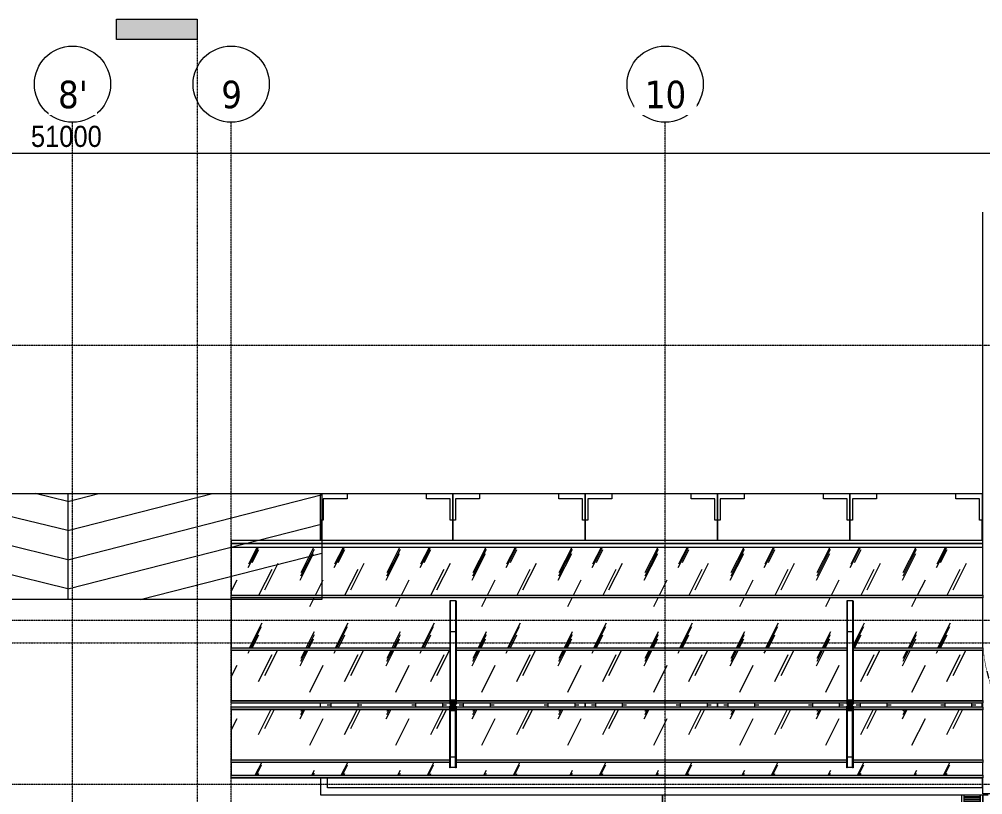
# Model space of a CAD drawing. Header units: millimetres. Extents: x 962 to 241049, y -15958 to 84407.
# Drawn here: x 142727 to 160932, y 69742 to 84407 of the extents above; entities that cross this region are included whole.
import ezdxf

# ---------------------------------------------------------------- set-up
doc = ezdxf.new("R2010")
doc.units = ezdxf.units.MM
for name, pattern in [('Dash 1_8_', [6.35, 3.175, -3.175]), ('Dash Dot 3_16_', [7.9375, 4.7625, -1.5875, 0, -1.5875]), ('Grid Line', [22.225, 12.7, -3.175, 3.175, -3.175])]:
    doc.linetypes.add(name, pattern=pattern)
for name, color, linetype, lineweight in [('A-ANNO-DIMS', 211, 'Continuous', 9), ('A-ANNO-DIMS-160', 211, 'Continuous', 9), ('A-AREA', 32, 'Dash 1_8_', 9), ('A-DETL-THIN-1', 151, 'Continuous', 9), ('A-FLOR', 192, 'Continuous', 9), ('A-GLAZ-CURT', 52, 'Continuous', 9), ('A-GLAZ-CWMG', 51, 'Continuous', 9), ('A-WALL', 113, 'Continuous', 9), ('C-PRKG', 70, 'Continuous', 9), ('G-ANNO-SYMB', 111, 'Continuous', 9), ('G-ANNO-SYMB-1', 111, 'Dash Dot 3_16_', 18), ('M-EQPM', 50, 'Continuous', 9), ('S-COLS', 52, 'Continuous', 9), ('S-COLS-6', 52, 'Continuous', 18), ('S-GRID-1', 1, 'Grid Line', 9), ('S-GRID-IDEN', 1, 'Continuous', 9)]:
    doc.layers.add(name, color=color, linetype=linetype, lineweight=lineweight)
doc.styles.add('Tahoma_B', font='tahomabd_0.ttf', dxfattribs={"height": 520})
doc.styles.add('UTM Avo', font='UTM Avo.ttf', dxfattribs={"width": 0.9, "height": 400})
doc.dimstyles.new('1_Dim_chi_tiet_2_5', dxfattribs={"dimscale": 304.8, "dimtxt": 399.720379, "dimasz": 0.629921, "dimexe": 0.524934, "dimexo": 0.0625, "dimgap": 0.052493, "dimtad": 1, "dimdec": 0, "dimrnd": 5, "dimzin": 0, "dimdsep": 46, "dimtxsty": 'UTM Avo', "dimblk1": 'OBLIQUE', "dimblk2": 'OBLIQUE', "dimsah": 1, "dimcen": 0.09, "dimdle": 0.524934, "dimazin": 0, "dimtfac": 1, "dimtdec": 4, "dimtix": 1, "dimtmove": 0, "dimatfit": 3, "dimfxl": 1.049869, "dimfxlon": 1, "dimtvp": 1, "dimtolj": 1, "dimtzin": 0, "dimarcsym": 2})
pattern_1 = [(63.321, (1909.6, 1124.9), (-0.006, 1617.535), [565.707, -3054.823]), (63.321, (284, 1124.9), (-0.006, 1617.535), [565.707, -3054.823]), (63.321, (2687.8, 1437.4), (-0.006, 1617.535), [565.707, -3054.823]), (63.321, (1062.2, 1437.4), (-0.006, 1617.535), [565.707, -3054.823]), (63.321, (2570, 1327.1), (-0.006, 1617.535), [565.707, -3054.823]), (63.321, (944.4, 1327.1), (-0.006, 1617.535), [565.707, -3054.823]), (63.321, (2449.95, 1958.84), (-0.006, 1617.535), [274.96, -3345.57]), (63.321, (824.35, 1958.84), (-0.006, 1617.535), [274.96, -3345.57]), (63.321, (2371.4, 1861.1), (-0.006, 1617.535), [565.707, -3054.823]), (63.321, (745.8, 1861.1), (-0.006, 1617.535), [565.707, -3054.823]), (63.321, (2385.3, 1931.3), (-0.006, 1617.535), [565.707, -3054.823]), (63.321, (759.7, 1931.3), (-0.006, 1617.535), [565.707, -3054.823]), (63.321, (1729.44, 1623.3), (-0.006, 1617.535), [565.707, -3054.823]), (63.321, (103.84, 1623.3), (-0.006, 1617.535), [565.707, -3054.823]), (63.321, (1743.3, 1706.04), (-0.006, 1617.535), [565.707, -3054.823]), (63.321, (117.7, 1706.04), (-0.006, 1617.535), [565.707, -3054.823]), (63.321, (1747, 1765.7), (-0.006, 1617.535), [565.707, -3054.823]), (63.321, (121.4, 1765.7), (-0.006, 1617.535), [565.707, -3054.823])]
pattern_2 = [(63.321, (1909.6, 510.9), (-0.006, 1617.535), [565.707, -3054.823]), (63.321, (284, 510.9), (-0.006, 1617.535), [565.707, -3054.823]), (63.321, (2687.8, 823.4), (-0.006, 1617.535), [565.707, -3054.823]), (63.321, (1062.2, 823.4), (-0.006, 1617.535), [565.707, -3054.823]), (63.321, (2570, 713.1), (-0.006, 1617.535), [565.707, -3054.823]), (63.321, (944.4, 713.1), (-0.006, 1617.535), [565.707, -3054.823]), (63.321, (2449.95, 1344.84), (-0.006, 1617.535), [274.96, -3345.57]), (63.321, (824.35, 1344.84), (-0.006, 1617.535), [274.96, -3345.57]), (63.321, (2371.4, 1247.1), (-0.006, 1617.535), [565.707, -3054.823]), (63.321, (745.8, 1247.1), (-0.006, 1617.535), [565.707, -3054.823]), (63.321, (2385.3, 1317.26), (-0.006, 1617.535), [565.707, -3054.823]), (63.321, (759.7, 1317.26), (-0.006, 1617.535), [565.707, -3054.823]), (63.321, (1729.44, 1009.3), (-0.006, 1617.535), [565.707, -3054.823]), (63.321, (103.84, 1009.3), (-0.006, 1617.535), [565.707, -3054.823]), (63.321, (1743.3, 1092.04), (-0.006, 1617.535), [565.707, -3054.823]), (63.321, (117.7, 1092.04), (-0.006, 1617.535), [565.707, -3054.823]), (63.321, (1747, 1151.7), (-0.006, 1617.535), [565.707, -3054.823]), (63.321, (121.4, 1151.7), (-0.006, 1617.535), [565.707, -3054.823])]

# ---------------------------------------------------------------- blocks, each defined once
blk = doc.blocks.new('xe oto1 - xe oto-V111-TKCS_MB TẦNG 1')
at = {"layer": 'C-PRKG'}
for p, q in [((-2500, 0), (0, 0)), ((-2500, -889), (-2500, 0)), ((-500, 0), (0, 0)), ((-500, -100), (-500, 0)), ((0, 0), (0, -500)), ((0, 0), (0, -889)), ((-2500, 0), (-2000, 0)), ((-2500, -500), (-2500, 0)), ((-2450, -100), (-2450, -500)), ((-2000, -100), (-2450, -100)), ((-2000, 0), (-2000, -100)), ((-50, -100), (-500, -100)), ((-50, -500), (-50, -100)), ((-2450, -500), (-2500, -500)), ((-2500, -500), (-2500, -889)), ((-2500, -889), (-2500, -500)), ((0, -500), (-50, -500)), ((0, -500), (0, -889)), ((0, -889), (0, -500)), ((-2300, -4000), (-2380, -4000)), ((-2300, -4000), (-2380, -4000)), ((-2300, -4041), (-2300, -3959)), ((-1800, -3959), (-1800, -4041)), ((-1720, -4000), (-1800, -4000)), ((-1720, -4000), (-1800, -4000)), ((-700, -4000), (-780, -4000)), ((-700, -4000), (-780, -4000)), ((-700, -4041), (-700, -3959)), ((-200, -3959), (-200, -4041)), ((-120, -4000), (-200, -4000)), ((-120, -4000), (-200, -4000))]:
    blk.add_line(p, q, dxfattribs=at)
blk = doc.blocks.new('xe oto1 - xe oto-V108-TKCS_MB TẦNG 1')
at = {"layer": 'C-PRKG'}
for p, q in [((-2500, 0), (0, 0)), ((-2500, -889), (-2500, 0)), ((-500, 0), (0, 0)), ((-500, -100), (-500, 0)), ((0, 0), (0, -500)), ((0, 0), (0, -889)), ((-2500, 0), (-2000, 0)), ((-2500, -500), (-2500, 0)), ((-2450, -100), (-2450, -500)), ((-2000, -100), (-2450, -100)), ((-2000, 0), (-2000, -100)), ((-50, -100), (-500, -100)), ((-50, -500), (-50, -100)), ((-2450, -500), (-2500, -500)), ((-2500, -500), (-2500, -889)), ((-2500, -889), (-2500, -500)), ((0, -500), (-50, -500)), ((0, -500), (0, -889)), ((0, -889), (0, -500)), ((-2500, -4041), (-2500, -3959)), ((-2500, -3959), (-2500, -4041)), ((-2500, -4041), (-2500, -3959)), ((-2300, -4000), (-2380, -4000)), ((-2300, -4000), (-2380, -4000)), ((-2300, -4041), (-2300, -3959)), ((-1800, -3959), (-1800, -4041)), ((-1720, -4000), (-1800, -4000)), ((-1720, -4000), (-1800, -4000)), ((-700, -4000), (-780, -4000)), ((-700, -4000), (-780, -4000)), ((-700, -4041), (-700, -3959)), ((-200, -3959), (-200, -4041)), ((-120, -4000), (-200, -4000)), ((-120, -4000), (-200, -4000)), ((0, -3959), (0, -4041)), ((0, -3959), (0, -4041)), ((0, -4041), (0, -3959))]:
    blk.add_line(p, q, dxfattribs=at)
blk = doc.blocks.new('xe oto1 - xe oto-V110-TKCS_MB TẦNG 1')
at = {"layer": 'C-PRKG'}
for p, q in [((-2500, 0), (0, 0)), ((-2500, -889), (-2500, 0)), ((-500, 0), (0, 0)), ((-500, -100), (-500, 0)), ((0, 0), (0, -500)), ((0, 0), (0, -889)), ((-2500, 0), (-2000, 0)), ((-2500, -500), (-2500, 0)), ((-2450, -100), (-2450, -500)), ((-2000, -100), (-2450, -100)), ((-2000, 0), (-2000, -100)), ((-50, -100), (-500, -100)), ((-50, -500), (-50, -100)), ((-2450, -500), (-2500, -500)), ((-2500, -500), (-2500, -889)), ((-2500, -889), (-2500, -500)), ((0, -500), (-50, -500)), ((0, -500), (0, -889)), ((0, -889), (0, -500)), ((-2300, -4000), (-2380, -4000)), ((-2300, -4000), (-2380, -4000)), ((-2300, -4041), (-2300, -3959)), ((-1800, -3959), (-1800, -4041)), ((-1720, -4000), (-1800, -4000)), ((-1720, -4000), (-1800, -4000)), ((-700, -4000), (-780, -4000)), ((-700, -4000), (-780, -4000)), ((-700, -4041), (-700, -3959)), ((-200, -3959), (-200, -4041)), ((-120, -4000), (-200, -4000)), ((-120, -4000), (-200, -4000)), ((0, -3959), (0, -4041)), ((0, -3959), (0, -4041)), ((0, -4041), (0, -3959))]:
    blk.add_line(p, q, dxfattribs=at)
blk = doc.blocks.new('xe oto1 - xe oto-V109-TKCS_MB TẦNG 1')
at = {"layer": 'C-PRKG'}
for p, q in [((-2500, 0), (0, 0)), ((-2500, -889), (-2500, 0)), ((-500, 0), (0, 0)), ((-500, -100), (-500, 0)), ((0, 0), (0, -500)), ((0, 0), (0, -889)), ((-2500, 0), (-2000, 0)), ((-2500, -500), (-2500, 0)), ((-2450, -100), (-2450, -500)), ((-2000, -100), (-2450, -100)), ((-2000, 0), (-2000, -100)), ((-50, -100), (-500, -100)), ((-50, -500), (-50, -100)), ((-2450, -500), (-2500, -500)), ((-2500, -500), (-2500, -889)), ((-2500, -889), (-2500, -500)), ((0, -500), (-50, -500)), ((0, -500), (0, -889)), ((0, -889), (0, -500)), ((-2500, -4041), (-2500, -3959)), ((-2500, -3959), (-2500, -4041)), ((-2500, -4041), (-2500, -3959)), ((-2300, -4000), (-2380, -4000)), ((-2300, -4000), (-2380, -4000)), ((-2300, -4041), (-2300, -3959)), ((-1800, -3959), (-1800, -4041)), ((-1720, -4000), (-1800, -4000)), ((-1720, -4000), (-1800, -4000)), ((-700, -4000), (-780, -4000)), ((-700, -4000), (-780, -4000)), ((-700, -4041), (-700, -3959)), ((-200, -3959), (-200, -4041)), ((-120, -4000), (-200, -4000)), ((-120, -4000), (-200, -4000))]:
    blk.add_line(p, q, dxfattribs=at)
blk = doc.blocks.new('TRỤ ĐỂ XE - TRỤ ĐỂ XE-2599185-TKCS_MB TẦNG 1')
at = {"layer": 'S-COLS'}
blk.add_hatch(color=256, dxfattribs=at).paths.add_polyline_path([(50, 100), (-50, 100), (-50, -100), (50, -100), (50, 20)])
for p, q in [((-60, 961), (-60, 1185)), ((-60, 1185), (-50, 1185)), ((-50, 1185), (-50, 961)), ((-50, 1177), (50, 1177)), ((50, 961), (50, 1185)), ((50, 1185), (60, 1185)), ((60, 1185), (60, 961)), ((-60, 20), (-60, 961)), ((-50, 961), (-60, 961)), ((50, 978), (-50, 978)), ((-50, 961), (-50, 20)), ((50, 20), (50, 961)), ((60, 961), (50, 961)), ((60, 961), (60, 20)), ((-50, 20), (-60, 20)), ((50, 100), (-50, 100)), ((60, 20), (50, 20)), ((-60, -1363), (-60, -20)), ((-50, -20), (-60, -20)), ((-50, -1363), (-50, -20)), ((50, -100), (-50, -100)), ((50, -1363), (50, -20)), ((60, -20), (50, -20)), ((60, -1363), (60, -20)), ((-60, -1966), (-60, -1363)), ((-50, -1363), (-60, -1363)), ((-50, -1966), (-50, -1363)), ((-50, -1388), (50, -1388)), ((50, -1966), (50, -1363)), ((60, -1363), (50, -1363)), ((60, -1966), (60, -1363)), ((-50, -1966), (-60, -1966)), ((-60, -1966), (-60, -1975)), ((-60, -1975), (60, -1975)), ((-50, -1974), (-50, -1966)), ((-50, -1974), (50, -1974)), ((60, -1966), (50, -1966)), ((50, -1974), (50, -1966)), ((60, -1975), (60, -1966))]:
    blk.add_line(p, q, dxfattribs=at)
at = {"layer": 'S-COLS-6'}
for p, q in [((-50, 20), (-50, -20)), ((50, -20), (50, 20))]:
    blk.add_line(p, q, dxfattribs=at)
blk = doc.blocks.new('System Panel - Glazed-4717224-TKCS_MB TẦNG 1')
at = {"layer": 'A-GLAZ-CURT'}
h = blk.add_hatch(dxfattribs=at)
h.set_pattern_fill('FP_6', color=256, style=0, pattern_type=2)
h.set_pattern_definition(pattern_1)
h.paths.add_polyline_path([(89968, 70400), (95183, 70400), (95183, 71348), (87803, 71348), (87803, 70400)])
h.paths.add_polyline_path([(97753, 70400), (97753, 71348), (95303, 71348), (95303, 70400), (96416, 70400)])
h.paths.add_polyline_path([(86744, 70400), (87683, 70400), (87683, 71348), (83553, 71348), (83553, 70400)])
for p, q in [((83553, 71347), (83553, 70400)), ((97753, 70400), (97753, 71347))]:
    blk.add_line(p, q, dxfattribs=at)
blk = doc.blocks.new('Rectangular Mullion - 40 x 80mm-4717266-TKCS_MB TẦNG 1')
at = {"layer": 'A-GLAZ-CWMG'}
h = blk.add_hatch(color=256, dxfattribs=at)
h.paths.add_polyline_path([(83553, 71355), (87683, 71355), (87683, 71395), (83553, 71395)])
h.paths.add_polyline_path([(87803, 71355), (95183, 71355), (95183, 71395), (87803, 71395)])
h.paths.add_polyline_path([(95303, 71355), (97753, 71355), (97753, 71395), (95303, 71395)])
h = blk.add_hatch(color=256, dxfattribs=at)
h.paths.add_polyline_path([(83553, 71348), (87683, 71348), (87683, 71355), (83553, 71355)])
h.paths.add_polyline_path([(87803, 71348), (95183, 71348), (95183, 71355), (87803, 71355)])
h.paths.add_polyline_path([(95303, 71348), (97753, 71348), (97753, 71355), (95303, 71355)])
for p, q in [((83553, 71355), (83553, 71395)), ((87683, 71395), (83553, 71395)), ((95183, 71395), (87803, 71395)), ((97753, 71395), (95303, 71395)), ((97753, 71395), (97753, 71355)), ((83553, 71348), (83553, 71355)), ((87683, 71355), (83553, 71355)), ((87683, 71348), (83553, 71348)), ((95183, 71355), (87803, 71355)), ((95183, 71348), (87803, 71348)), ((97753, 71355), (95303, 71355)), ((97753, 71348), (95303, 71348)), ((97753, 71355), (97753, 71348))]:
    blk.add_line(p, q, dxfattribs=at)
blk = doc.blocks.new('Rectangular Mullion - 40 x 80mm-4717267-TKCS_MB TẦNG 1')
at = {"layer": 'A-GLAZ-CWMG'}
for points in [[(83553, 70071), (97753, 70071), (97753, 70111), (83553, 70111)], [(83553, 70063), (97753, 70063), (97753, 70071), (83553, 70071)]]:
    blk.add_hatch(color=256, dxfattribs=at).paths.add_polyline_path(points)
for p, q in [((83553, 70071), (83553, 70111)), ((83553, 70111), (97753, 70111)), ((97753, 70111), (97753, 70071)), ((83553, 70063), (83553, 70071)), ((83553, 70071), (97753, 70071)), ((97753, 70063), (83553, 70063)), ((97753, 70071), (97753, 70063))]:
    blk.add_line(p, q, dxfattribs=at)
blk = doc.blocks.new('System Panel - Glazed-4717283-TKCS_MB TẦNG 1')
at = {"layer": 'A-GLAZ-CURT'}
h = blk.add_hatch(dxfattribs=at)
h.set_pattern_fill('FP_6', color=256, style=0, pattern_type=2)
h.set_pattern_definition(pattern_1)
h.paths.add_polyline_path([(89968, 70111), (97753, 70111), (97753, 70352), (95303, 70352), (95303, 70251), (95293, 70251), (95293, 70259), (95193, 70259), (95193, 70251), (95183, 70251), (95183, 70352), (87803, 70352), (87803, 70251), (87793, 70251), (87793, 70259), (87693, 70259), (87693, 70251), (87683, 70251), (87683, 70352), (83553, 70352), (83553, 70111), (87803, 70111)])
for p, q in [((83553, 70352), (83553, 70111)), ((97753, 70111), (97753, 70352)), ((83553, 70062), (97753, 70062)), ((83553, 70062), (83553, 70061)), ((97753, 70061), (83553, 70061)), ((97753, 70062), (97753, 70061))]:
    blk.add_line(p, q, dxfattribs=at)
blk = doc.blocks.new('Rectangular Mullion - 40 x 80mm-4717265-TKCS_MB TẦNG 1')
at = {"layer": 'A-GLAZ-CWMG'}
h = blk.add_hatch(color=256, dxfattribs=at)
h.paths.add_polyline_path([(83553, 70360), (87683, 70360), (87683, 70400), (83553, 70400)])
h.paths.add_polyline_path([(87803, 70360), (95183, 70360), (95183, 70400), (87803, 70400)])
h.paths.add_polyline_path([(95303, 70360), (97753, 70360), (97753, 70400), (95303, 70400)])
h = blk.add_hatch(color=256, dxfattribs=at)
h.paths.add_polyline_path([(83553, 70352), (87683, 70352), (87683, 70360), (83553, 70360)])
h.paths.add_polyline_path([(87803, 70352), (95183, 70352), (95183, 70360), (87803, 70360)])
h.paths.add_polyline_path([(95303, 70352), (97753, 70352), (97753, 70360), (95303, 70360)])
for p, q in [((83553, 70360), (83553, 70400)), ((83553, 70400), (87683, 70400)), ((83553, 70352), (83553, 70360)), ((83553, 70360), (87683, 70360)), ((87683, 70352), (83553, 70352)), ((87803, 70400), (95183, 70400)), ((87803, 70360), (95183, 70360)), ((95183, 70352), (87803, 70352)), ((95303, 70400), (97753, 70400)), ((95303, 70360), (97753, 70360)), ((97753, 70352), (95303, 70352)), ((97753, 70400), (97753, 70360)), ((97753, 70360), (97753, 70352))]:
    blk.add_line(p, q, dxfattribs=at)
blk = doc.blocks.new('THOAT NUOC 300 - w300-4726151-TKCS_MB TẦNG 1')
at = {"layer": 'M-EQPM'}
for p, q in [((-4187, 150), (-4187, 200)), ((4167, 200), (-4187, 200)), ((-4187, -150), (-4187, 150)), ((-4167, 150), (-4187, 150)), ((-4187, 150), (4167, 150)), ((-4167, 150), (-4167, -150)), ((-4137, -150), (-4137, 150)), ((-4117, 150), (-4137, 150)), ((-4117, 150), (-4117, -150)), ((-4087, -150), (-4087, 150)), ((-4067, 150), (-4087, 150)), ((-4067, 150), (-4067, -150)), ((-4037, -150), (-4037, 150)), ((-4017, 150), (-4037, 150)), ((-4017, 150), (-4017, -150)), ((-3987, -150), (-3987, 150)), ((-3967, 150), (-3987, 150)), ((-3967, 150), (-3967, -150)), ((-3937, -150), (-3937, 150)), ((-3917, 150), (-3937, 150)), ((-3917, 150), (-3917, -150)), ((-3887, -150), (-3887, 150)), ((-3867, 150), (-3887, 150)), ((-3867, 150), (-3867, -150)), ((-3837, -150), (-3837, 150)), ((-3817, 150), (-3837, 150)), ((-3817, 150), (-3817, -150)), ((-3787, -150), (-3787, 150)), ((-3767, 150), (-3787, 150)), ((-3767, 150), (-3767, -150)), ((-3737, -150), (-3737, 150)), ((-3717, 150), (-3737, 150)), ((-3717, 150), (-3717, -150)), ((-3687, -150), (-3687, 150)), ((-3667, 150), (-3687, 150)), ((-3667, 150), (-3667, -150)), ((-3637, -150), (-3637, 150)), ((-3617, 150), (-3637, 150)), ((-3617, 150), (-3617, -150)), ((-3587, -150), (-3587, 150)), ((-3567, 150), (-3587, 150)), ((-3567, 150), (-3567, -150)), ((-3537, -150), (-3537, 150)), ((-3517, 150), (-3537, 150)), ((-3517, 150), (-3517, -150)), ((-3487, -150), (-3487, 150)), ((-3467, 150), (-3487, 150)), ((-3467, 150), (-3467, -150)), ((-3437, -150), (-3437, 150)), ((-3417, 150), (-3437, 150)), ((-3417, 150), (-3417, -150)), ((-3387, -150), (-3387, 150)), ((-3367, 150), (-3387, 150)), ((-3367, 150), (-3367, -150)), ((-3337, -150), (-3337, 150)), ((-3317, 150), (-3337, 150)), ((-3317, 150), (-3317, -150)), ((-3287, -150), (-3287, 150)), ((-3267, 150), (-3287, 150)), ((-3267, 150), (-3267, -150)), ((-3237, -150), (-3237, 150)), ((-3217, 150), (-3237, 150)), ((-3217, 150), (-3217, -150)), ((-3187, -150), (-3187, 150)), ((-3167, 150), (-3187, 150)), ((-3167, 150), (-3167, -150)), ((-3137, -150), (-3137, 150)), ((-3117, 150), (-3137, 150)), ((-3117, 150), (-3117, -150)), ((-3087, -150), (-3087, 150)), ((-3067, 150), (-3087, 150)), ((-3067, 150), (-3067, -150)), ((-3037, -150), (-3037, 150)), ((-3017, 150), (-3037, 150)), ((-3017, 150), (-3017, -150)), ((-2987, -150), (-2987, 150)), ((-2967, 150), (-2987, 150)), ((-2967, 150), (-2967, -150)), ((-2937, -150), (-2937, 150)), ((-2917, 150), (-2937, 150)), ((-2917, 150), (-2917, -150)), ((-2887, -150), (-2887, 150)), ((-2867, 150), (-2887, 150)), ((-2867, 150), (-2867, -150)), ((-2836, -150), (-2836, 150)), ((-2816, 150), (-2836, 150)), ((-2816, 150), (-2816, -150)), ((-2786, -150), (-2786, 150)), ((-2766, 150), (-2786, 150)), ((-2766, 150), (-2766, -150)), ((-2736, -150), (-2736, 150)), ((-2716, 150), (-2736, 150)), ((-2716, 150), (-2716, -150)), ((-2686, -150), (-2686, 150)), ((-2666, 150), (-2686, 150)), ((-2666, 150), (-2666, -150)), ((-2636, -150), (-2636, 150)), ((-2616, 150), (-2636, 150)), ((-2616, 150), (-2616, -150)), ((-2586, -150), (-2586, 150)), ((-2566, 150), (-2586, 150)), ((-2566, 150), (-2566, -150)), ((-2536, -150), (-2536, 150)), ((-2516, 150), (-2536, 150)), ((-2516, 150), (-2516, -150)), ((-2486, -150), (-2486, 150)), ((-2466, 150), (-2486, 150)), ((-2466, 150), (-2466, -150)), ((-2436, -150), (-2436, 150)), ((-2416, 150), (-2436, 150)), ((-2416, 150), (-2416, -150)), ((-2386, -150), (-2386, 150)), ((-2366, 150), (-2386, 150)), ((-2366, 150), (-2366, -150)), ((-2336, -150), (-2336, 150)), ((-2316, 150), (-2336, 150)), ((-2316, 150), (-2316, -150)), ((-2286, -150), (-2286, 150)), ((-2266, 150), (-2286, 150)), ((-2266, 150), (-2266, -150)), ((-2236, -150), (-2236, 150)), ((-2216, 150), (-2236, 150)), ((-2216, 150), (-2216, -150)), ((-2186, -150), (-2186, 150)), ((-2166, 150), (-2186, 150)), ((-2166, 150), (-2166, -150)), ((-2136, -150), (-2136, 150)), ((-2116, 150), (-2136, 150)), ((-2116, 150), (-2116, -150)), ((-2086, -150), (-2086, 150)), ((-2066, 150), (-2086, 150)), ((-2066, 150), (-2066, -150)), ((-2036, -150), (-2036, 150)), ((-2016, 150), (-2036, 150)), ((-2016, 150), (-2016, -150)), ((-1986, -150), (-1986, 150)), ((-1966, 150), (-1986, 150)), ((-1966, 150), (-1966, -150)), ((-1936, -150), (-1936, 150)), ((-1916, 150), (-1936, 150)), ((-1916, 150), (-1916, -150)), ((-1886, -150), (-1886, 150)), ((-1866, 150), (-1886, 150)), ((-1866, 150), (-1866, -150)), ((-1836, -150), (-1836, 150)), ((-1816, 150), (-1836, 150)), ((-1816, 150), (-1816, -150)), ((-1786, -150), (-1786, 150)), ((-1766, 150), (-1786, 150)), ((-1766, 150), (-1766, -150)), ((-1736, -150), (-1736, 150)), ((-1716, 150), (-1736, 150)), ((-1716, 150), (-1716, -150)), ((-1686, -150), (-1686, 150)), ((-1666, 150), (-1686, 150)), ((-1666, 150), (-1666, -150)), ((-1636, -150), (-1636, 150)), ((-1616, 150), (-1636, 150)), ((-1616, 150), (-1616, -150)), ((-1586, -150), (-1586, 150)), ((-1566, 150), (-1586, 150)), ((-1566, 150), (-1566, -150)), ((-1536, -150), (-1536, 150)), ((-1516, 150), (-1536, 150)), ((-1516, 150), (-1516, -150)), ((-1486, -150), (-1486, 150)), ((-1466, 150), (-1486, 150)), ((-1466, 150), (-1466, -150)), ((-1436, -150), (-1436, 150)), ((-1416, 150), (-1436, 150)), ((-1416, 150), (-1416, -150)), ((-1386, -150), (-1386, 150)), ((-1366, 150), (-1386, 150)), ((-1366, 150), (-1366, -150)), ((-1336, -150), (-1336, 150)), ((-1316, 150), (-1336, 150)), ((-1316, 150), (-1316, -150)), ((-1286, -150), (-1286, 150)), ((-1266, 150), (-1286, 150)), ((-1266, 150), (-1266, -150)), ((-1236, -150), (-1236, 150)), ((-1216, 150), (-1236, 150)), ((-1216, 150), (-1216, -150)), ((-1186, -150), (-1186, 150)), ((-1166, 150), (-1186, 150)), ((-1166, 150), (-1166, -150)), ((-1136, -150), (-1136, 150)), ((-1116, 150), (-1136, 150)), ((-1116, 150), (-1116, -150)), ((-1086, -150), (-1086, 150)), ((-1066, 150), (-1086, 150)), ((-1066, 150), (-1066, -150)), ((-1036, -150), (-1036, 150)), ((-1016, 150), (-1036, 150)), ((-1016, 150), (-1016, -150)), ((-986, -150), (-986, 150)), ((-966, 150), (-986, 150)), ((-966, 150), (-966, -150)), ((-935, -150), (-935, 150)), ((-915, 150), (-935, 150)), ((-915, 150), (-915, -150)), ((-885, -150), (-885, 150)), ((-865, 150), (-885, 150)), ((-865, 150), (-865, -150)), ((-835, -150), (-835, 150)), ((-815, 150), (-835, 150)), ((-815, 150), (-815, -150)), ((-785, -150), (-785, 150)), ((-765, 150), (-785, 150)), ((-765, 150), (-765, -150)), ((-735, -150), (-735, 150)), ((-715, 150), (-735, 150)), ((-715, 150), (-715, -150)), ((-685, -150), (-685, 150)), ((-665, 150), (-685, 150)), ((-665, 150), (-665, -150)), ((-635, -150), (-635, 150)), ((-615, 150), (-635, 150)), ((-615, 150), (-615, -150)), ((-585, -150), (-585, 150)), ((-565, 150), (-585, 150)), ((-565, 150), (-565, -150)), ((-535, -150), (-535, 150)), ((-515, 150), (-535, 150)), ((-515, 150), (-515, -150)), ((-485, -150), (-485, 150)), ((-465, 150), (-485, 150)), ((-465, 150), (-465, -150)), ((-435, -150), (-435, 150)), ((-415, 150), (-435, 150)), ((-415, 150), (-415, -150)), ((-385, -150), (-385, 150)), ((-365, 150), (-385, 150)), ((-365, 150), (-365, -150)), ((-335, -150), (-335, 150)), ((-315, 150), (-335, 150)), ((-315, 150), (-315, -150)), ((-285, -150), (-285, 150)), ((-265, 150), (-285, 150)), ((-265, 150), (-265, -150)), ((-235, -150), (-235, 150)), ((-215, 150), (-235, 150)), ((-215, 150), (-215, -150)), ((-185, -150), (-185, 150)), ((-165, 150), (-185, 150)), ((-165, 150), (-165, -150)), ((-135, -150), (-135, 150)), ((-115, 150), (-135, 150)), ((-115, 150), (-115, -150)), ((-85, -150), (-85, 150)), ((-65, 150), (-85, 150)), ((-65, 150), (-65, -150)), ((-35, -150), (-35, 150)), ((-15, 150), (-35, 150)), ((-15, 150), (-15, -150)), ((15, -150), (15, 150)), ((35, 150), (15, 150)), ((35, 150), (35, -150)), ((65, -150), (65, 150)), ((85, 150), (65, 150)), ((85, 150), (85, -150)), ((115, -150), (115, 150)), ((135, 150), (115, 150)), ((135, 150), (135, -150)), ((165, -150), (165, 150)), ((185, 150), (165, 150)), ((185, 150), (185, -150)), ((215, -150), (215, 150)), ((235, 150), (215, 150)), ((235, 150), (235, -150)), ((265, -150), (265, 150)), ((285, 150), (265, 150)), ((285, 150), (285, -150)), ((315, -150), (315, 150)), ((335, 150), (315, 150)), ((335, 150), (335, -150)), ((365, -150), (365, 150)), ((385, 150), (365, 150)), ((385, 150), (385, -150)), ((415, -150), (415, 150)), ((435, 150), (415, 150)), ((435, 150), (435, -150)), ((465, -150), (465, 150)), ((485, 150), (465, 150)), ((485, 150), (485, -150)), ((515, -150), (515, 150)), ((535, 150), (515, 150)), ((535, 150), (535, -150)), ((565, -150), (565, 150)), ((585, 150), (565, 150)), ((585, 150), (585, -150)), ((615, -150), (615, 150)), ((635, 150), (615, 150)), ((635, 150), (635, -150)), ((665, -150), (665, 150)), ((685, 150), (665, 150)), ((685, 150), (685, -150)), ((715, -150), (715, 150)), ((735, 150), (715, 150)), ((735, 150), (735, -150)), ((765, -150), (765, 150)), ((785, 150), (765, 150)), ((785, 150), (785, -150)), ((815, -150), (815, 150)), ((835, 150), (815, 150)), ((835, 150), (835, -150)), ((865, -150), (865, 150)), ((885, 150), (865, 150)), ((885, 150), (885, -150)), ((915, -150), (915, 150)), ((935, 150), (915, 150)), ((935, 150), (935, -150)), ((966, -150), (966, 150)), ((986, 150), (966, 150)), ((986, 150), (986, -150)), ((1016, -150), (1016, 150)), ((1036, 150), (1016, 150)), ((1036, 150), (1036, -150)), ((1066, -150), (1066, 150)), ((1086, 150), (1066, 150)), ((1086, 150), (1086, -150)), ((1116, -150), (1116, 150)), ((1136, 150), (1116, 150)), ((1136, 150), (1136, -150)), ((1166, -150), (1166, 150)), ((1186, 150), (1166, 150)), ((1186, 150), (1186, -150)), ((1216, -150), (1216, 150)), ((1236, 150), (1216, 150)), ((1236, 150), (1236, -150)), ((1266, -150), (1266, 150)), ((1286, 150), (1266, 150)), ((1286, 150), (1286, -150)), ((1316, -150), (1316, 150)), ((1336, 150), (1316, 150)), ((1336, 150), (1336, -150)), ((1366, -150), (1366, 150)), ((1386, 150), (1366, 150)), ((1386, 150), (1386, -150)), ((1416, -150), (1416, 150)), ((1436, 150), (1416, 150)), ((1436, 150), (1436, -150)), ((1466, -150), (1466, 150)), ((1486, 150), (1466, 150)), ((1486, 150), (1486, -150)), ((1516, -150), (1516, 150)), ((1536, 150), (1516, 150)), ((1536, 150), (1536, -150)), ((1566, -150), (1566, 150)), ((1586, 150), (1566, 150)), ((1586, 150), (1586, -150)), ((1616, -150), (1616, 150)), ((1636, 150), (1616, 150)), ((1636, 150), (1636, -150)), ((1666, -150), (1666, 150)), ((1686, 150), (1666, 150)), ((1686, 150), (1686, -150)), ((1716, -150), (1716, 150)), ((1736, 150), (1716, 150)), ((1736, 150), (1736, -150)), ((1766, -150), (1766, 150)), ((1786, 150), (1766, 150)), ((1786, 150), (1786, -150)), ((1816, -150), (1816, 150)), ((1836, 150), (1816, 150)), ((1836, 150), (1836, -150)), ((1866, -150), (1866, 150)), ((1886, 150), (1866, 150)), ((1886, 150), (1886, -150)), ((1916, -150), (1916, 150)), ((1936, 150), (1916, 150)), ((1936, 150), (1936, -150)), ((1966, -150), (1966, 150)), ((1986, 150), (1966, 150)), ((1986, 150), (1986, -150)), ((2016, -150), (2016, 150)), ((2036, 150), (2016, 150)), ((2036, 150), (2036, -150)), ((2066, -150), (2066, 150)), ((2086, 150), (2066, 150)), ((2086, 150), (2086, -150)), ((2116, -150), (2116, 150)), ((2136, 150), (2116, 150)), ((2136, 150), (2136, -150)), ((2166, -150), (2166, 150)), ((2186, 150), (2166, 150)), ((2186, 150), (2186, -150)), ((2216, -150), (2216, 150)), ((2236, 150), (2216, 150)), ((2236, 150), (2236, -150)), ((2266, -150), (2266, 150)), ((2286, 150), (2266, 150)), ((2286, 150), (2286, -150)), ((2316, -150), (2316, 150)), ((2336, 150), (2316, 150)), ((2336, 150), (2336, -150)), ((2366, -150), (2366, 150)), ((2386, 150), (2366, 150)), ((2386, 150), (2386, -150)), ((2416, -150), (2416, 150)), ((2436, 150), (2416, 150)), ((2436, 150), (2436, -150)), ((2466, -150), (2466, 150)), ((2486, 150), (2466, 150)), ((2486, 150), (2486, -150)), ((2516, -150), (2516, 150)), ((2536, 150), (2516, 150)), ((2536, 150), (2536, -150)), ((2566, -150), (2566, 150)), ((2586, 150), (2566, 150)), ((2586, 150), (2586, -150)), ((2616, -150), (2616, 150)), ((2636, 150), (2616, 150)), ((2636, 150), (2636, -150)), ((2666, -150), (2666, 150)), ((2686, 150), (2666, 150)), ((2686, 150), (2686, -150)), ((2716, -150), (2716, 150)), ((2736, 150), (2716, 150)), ((2736, 150), (2736, -150)), ((2766, -150), (2766, 150)), ((2786, 150), (2766, 150)), ((2786, 150), (2786, -150)), ((2816, -150), (2816, 150)), ((2836, 150), (2816, 150)), ((2836, 150), (2836, -150)), ((2867, -150), (2867, 150)), ((2887, 150), (2867, 150)), ((2887, 150), (2887, -150)), ((2917, -150), (2917, 150)), ((2937, 150), (2917, 150)), ((2937, 150), (2937, -150)), ((2967, -150), (2967, 150)), ((2987, 150), (2967, 150)), ((2987, 150), (2987, -150)), ((3017, -150), (3017, 150)), ((3037, 150), (3017, 150)), ((3037, 150), (3037, -150)), ((3067, -150), (3067, 150)), ((3087, 150), (3067, 150)), ((3087, 150), (3087, -150)), ((3117, -150), (3117, 150)), ((3137, 150), (3117, 150)), ((3137, 150), (3137, -150)), ((3167, -150), (3167, 150)), ((3187, 150), (3167, 150)), ((3187, 150), (3187, -150)), ((3217, -150), (3217, 150)), ((3237, 150), (3217, 150)), ((3237, 150), (3237, -150)), ((3267, -150), (3267, 150)), ((3287, 150), (3267, 150)), ((3287, 150), (3287, -150)), ((3317, -150), (3317, 150)), ((3337, 150), (3317, 150)), ((3337, 150), (3337, -150)), ((3367, -150), (3367, 150)), ((3387, 150), (3367, 150)), ((3387, 150), (3387, -150)), ((3417, -150), (3417, 150)), ((3437, 150), (3417, 150)), ((3437, 150), (3437, -150)), ((3467, -150), (3467, 150)), ((3487, 150), (3467, 150)), ((3487, 150), (3487, -150)), ((3517, -150), (3517, 150)), ((3537, 150), (3517, 150)), ((3537, 150), (3537, -150)), ((3567, -150), (3567, 150)), ((3587, 150), (3567, 150)), ((3587, 150), (3587, -150)), ((3617, -150), (3617, 150)), ((3637, 150), (3617, 150)), ((3637, 150), (3637, -150)), ((3667, -150), (3667, 150)), ((3687, 150), (3667, 150)), ((3687, 150), (3687, -150)), ((3717, -150), (3717, 150)), ((3737, 150), (3717, 150)), ((3737, 150), (3737, -150)), ((3767, -150), (3767, 150)), ((3787, 150), (3767, 150)), ((3787, 150), (3787, -150)), ((3817, -150), (3817, 150)), ((3837, 150), (3817, 150)), ((3837, 150), (3837, -150)), ((3867, -150), (3867, 150)), ((3887, 150), (3867, 150)), ((3887, 150), (3887, -150)), ((3917, -150), (3917, 150)), ((3937, 150), (3917, 150)), ((3937, 150), (3937, -150)), ((3967, -150), (3967, 150)), ((3987, 150), (3967, 150)), ((3987, 150), (3987, -150)), ((4017, -150), (4017, 150)), ((4037, 150), (4017, 150)), ((4037, 150), (4037, -150)), ((4067, -150), (4067, 150)), ((4087, 150), (4067, 150)), ((4087, 150), (4087, -150)), ((4117, -150), (4117, 150)), ((4137, 150), (4117, 150)), ((4137, 150), (4137, -150)), ((-4187, -150), (-4167, -150)), ((-4187, -200), (-4187, -150)), ((-4187, -150), (4167, -150)), ((-4137, -150), (-4117, -150)), ((-4087, -150), (-4067, -150)), ((-4037, -150), (-4017, -150)), ((-3987, -150), (-3967, -150)), ((-3937, -150), (-3917, -150)), ((-3887, -150), (-3867, -150)), ((-3837, -150), (-3817, -150)), ((-3787, -150), (-3767, -150)), ((-3737, -150), (-3717, -150)), ((-3687, -150), (-3667, -150)), ((-3637, -150), (-3617, -150)), ((-3587, -150), (-3567, -150)), ((-3537, -150), (-3517, -150)), ((-3487, -150), (-3467, -150)), ((-3437, -150), (-3417, -150)), ((-3387, -150), (-3367, -150)), ((-3337, -150), (-3317, -150)), ((-3287, -150), (-3267, -150)), ((-3237, -150), (-3217, -150)), ((-3187, -150), (-3167, -150)), ((-3137, -150), (-3117, -150)), ((-3087, -150), (-3067, -150)), ((-3037, -150), (-3017, -150)), ((-2987, -150), (-2967, -150)), ((-2937, -150), (-2917, -150)), ((-2887, -150), (-2867, -150)), ((-2836, -150), (-2816, -150)), ((-2786, -150), (-2766, -150)), ((-2736, -150), (-2716, -150)), ((-2686, -150), (-2666, -150)), ((-2636, -150), (-2616, -150)), ((-2586, -150), (-2566, -150)), ((-2536, -150), (-2516, -150)), ((-2486, -150), (-2466, -150)), ((-2436, -150), (-2416, -150)), ((-2386, -150), (-2366, -150)), ((-2336, -150), (-2316, -150)), ((-2286, -150), (-2266, -150)), ((-2236, -150), (-2216, -150)), ((-2186, -150), (-2166, -150)), ((-2136, -150), (-2116, -150)), ((-2086, -150), (-2066, -150)), ((-2036, -150), (-2016, -150)), ((-1986, -150), (-1966, -150)), ((-1936, -150), (-1916, -150)), ((-1886, -150), (-1866, -150)), ((-1836, -150), (-1816, -150)), ((-1786, -150), (-1766, -150)), ((-1736, -150), (-1716, -150)), ((-1686, -150), (-1666, -150)), ((-1636, -150), (-1616, -150)), ((-1586, -150), (-1566, -150)), ((-1536, -150), (-1516, -150)), ((-1486, -150), (-1466, -150)), ((-1436, -150), (-1416, -150)), ((-1386, -150), (-1366, -150)), ((-1336, -150), (-1316, -150)), ((-1286, -150), (-1266, -150)), ((-1236, -150), (-1216, -150)), ((-1186, -150), (-1166, -150)), ((-1136, -150), (-1116, -150)), ((-1086, -150), (-1066, -150)), ((-1036, -150), (-1016, -150)), ((-986, -150), (-966, -150)), ((-935, -150), (-915, -150)), ((-885, -150), (-865, -150)), ((-835, -150), (-815, -150)), ((-785, -150), (-765, -150)), ((-735, -150), (-715, -150)), ((-685, -150), (-665, -150)), ((-635, -150), (-615, -150)), ((-585, -150), (-565, -150)), ((-535, -150), (-515, -150)), ((-485, -150), (-465, -150)), ((-435, -150), (-415, -150)), ((-385, -150), (-365, -150)), ((-335, -150), (-315, -150)), ((-285, -150), (-265, -150)), ((-235, -150), (-215, -150)), ((-185, -150), (-165, -150)), ((-135, -150), (-115, -150)), ((-85, -150), (-65, -150)), ((-35, -150), (-15, -150)), ((15, -150), (35, -150)), ((65, -150), (85, -150)), ((115, -150), (135, -150)), ((165, -150), (185, -150)), ((215, -150), (235, -150)), ((265, -150), (285, -150)), ((315, -150), (335, -150)), ((365, -150), (385, -150)), ((415, -150), (435, -150)), ((465, -150), (485, -150)), ((515, -150), (535, -150)), ((565, -150), (585, -150)), ((615, -150), (635, -150)), ((665, -150), (685, -150)), ((715, -150), (735, -150)), ((765, -150), (785, -150)), ((815, -150), (835, -150)), ((865, -150), (885, -150)), ((915, -150), (935, -150)), ((966, -150), (986, -150)), ((1016, -150), (1036, -150)), ((1066, -150), (1086, -150)), ((1116, -150), (1136, -150)), ((1166, -150), (1186, -150)), ((1216, -150), (1236, -150)), ((1266, -150), (1286, -150)), ((1316, -150), (1336, -150)), ((1366, -150), (1386, -150)), ((1416, -150), (1436, -150)), ((1466, -150), (1486, -150)), ((1516, -150), (1536, -150)), ((1566, -150), (1586, -150)), ((1616, -150), (1636, -150)), ((1666, -150), (1686, -150)), ((1716, -150), (1736, -150)), ((1766, -150), (1786, -150)), ((1816, -150), (1836, -150)), ((1866, -150), (1886, -150)), ((1916, -150), (1936, -150)), ((1966, -150), (1986, -150)), ((2016, -150), (2036, -150)), ((2066, -150), (2086, -150)), ((2116, -150), (2136, -150)), ((2166, -150), (2186, -150)), ((2216, -150), (2236, -150)), ((2266, -150), (2286, -150)), ((2316, -150), (2336, -150)), ((2366, -150), (2386, -150)), ((2416, -150), (2436, -150)), ((2466, -150), (2486, -150)), ((2516, -150), (2536, -150)), ((2566, -150), (2586, -150)), ((2616, -150), (2636, -150)), ((2666, -150), (2686, -150)), ((2716, -150), (2736, -150)), ((2766, -150), (2786, -150)), ((2816, -150), (2836, -150)), ((2867, -150), (2887, -150)), ((2917, -150), (2937, -150)), ((2967, -150), (2987, -150)), ((3017, -150), (3037, -150)), ((3067, -150), (3087, -150)), ((3117, -150), (3137, -150)), ((3167, -150), (3187, -150)), ((3217, -150), (3237, -150)), ((3267, -150), (3287, -150)), ((3317, -150), (3337, -150)), ((3367, -150), (3387, -150)), ((3417, -150), (3437, -150)), ((3467, -150), (3487, -150)), ((3517, -150), (3537, -150)), ((3567, -150), (3587, -150)), ((3617, -150), (3637, -150)), ((3667, -150), (3687, -150)), ((3717, -150), (3737, -150)), ((3767, -150), (3787, -150)), ((3817, -150), (3837, -150)), ((3867, -150), (3887, -150)), ((3917, -150), (3937, -150)), ((3967, -150), (3987, -150)), ((4017, -150), (4037, -150)), ((4067, -150), (4087, -150)), ((4117, -150), (4137, -150)), ((4167, -200), (-4187, -200))]:
    blk.add_line(p, q, dxfattribs=at)
blk = doc.blocks.new('System Panel - Glazed-V244-TKCS_MB TẦNG 1')
at = {"layer": 'A-GLAZ-CURT'}
h = blk.add_hatch(dxfattribs=at)
h.set_pattern_fill('FP_9', color=256, style=0, pattern_type=2)
h.set_pattern_definition(pattern_2)
h.paths.add_polyline_path([(83553, 71525), (87683, 71525), (87683, 72472), (83553, 72472), (83553, 72293)])
h.paths.add_polyline_path([(87803, 71525), (95183, 71525), (95183, 72472), (87803, 72472), (87803, 71536)])
h.paths.add_polyline_path([(96416, 71525), (97753, 71525), (97753, 72472), (95303, 72472), (95303, 71525)])
for p, q in [((83553, 72472), (83553, 71526)), ((97753, 71526), (97753, 72472))]:
    blk.add_line(p, q, dxfattribs=at)
blk = doc.blocks.new('Rectangular Mullion - 40 x 80mm-4717217-TKCS_MB TẦNG 1')
at = {"layer": 'A-GLAZ-CWMG'}
h = blk.add_hatch(color=256, dxfattribs=at)
h.paths.add_polyline_path([(97753, 71517), (97753, 71525), (95303, 71525), (95303, 71517), (96416, 71517)])
h.paths.add_polyline_path([(95183, 71517), (95183, 71525), (87803, 71525), (87803, 71517), (93192, 71517)])
h.paths.add_polyline_path([(87683, 71517), (87683, 71525), (83553, 71525), (83553, 71517), (86744, 71517)])
h = blk.add_hatch(color=256, dxfattribs=at)
h.paths.add_polyline_path([(97753, 71477), (97753, 71517), (95303, 71517), (95303, 71477), (96416, 71477)])
h.paths.add_polyline_path([(95183, 71477), (95183, 71517), (87803, 71517), (87803, 71477), (93192, 71477)])
h.paths.add_polyline_path([(87683, 71477), (87683, 71517), (83553, 71517), (83553, 71477), (86744, 71477)])
for p, q in [((83553, 71517), (83553, 71525)), ((83553, 71525), (87683, 71525)), ((83553, 71477), (83553, 71517)), ((83553, 71517), (87683, 71517)), ((83553, 71477), (87683, 71477)), ((87803, 71525), (95183, 71525)), ((87803, 71517), (95183, 71517)), ((87803, 71477), (95183, 71477)), ((95303, 71525), (97753, 71525)), ((95303, 71517), (97753, 71517)), ((95303, 71477), (97753, 71477)), ((97753, 71525), (97753, 71517)), ((97753, 71517), (97753, 71477))]:
    blk.add_line(p, q, dxfattribs=at)
blk = doc.blocks.new('System Panel - Glazed-4717216-TKCS_MB TẦNG 1')
at = {"layer": 'A-GLAZ-CURT'}
h = blk.add_hatch(dxfattribs=at)
h.set_pattern_fill('FP_9', color=256, style=0, pattern_type=2)
h.set_pattern_definition(pattern_2)
h.paths.add_polyline_path([(95183, 72520), (95183, 73411), (95303, 73410), (95303, 72520), (97753, 72520), (97753, 73467), (83553, 73467), (83553, 72520), (87683, 72520), (87683, 73411), (87803, 73410), (87803, 72520), (93192, 72520)])
for p, q in [((83553, 73467), (83553, 72521)), ((97753, 72521), (97753, 73467))]:
    blk.add_line(p, q, dxfattribs=at)
blk = doc.blocks.new('System Panel - Glazed-V245-TKCS_MB TẦNG 1')
at = {"layer": 'A-GLAZ-CURT'}
h = blk.add_hatch(dxfattribs=at)
h.set_pattern_fill('FP_9', color=256, style=0, pattern_type=2)
h.set_pattern_definition(pattern_2)
h.paths.add_polyline_path([(86744, 73515), (97753, 73515), (97753, 74426), (83553, 74426), (83553, 73515)])
for p, q in [((97753, 74491), (83553, 74491)), ((83553, 74491), (83553, 74426)), ((97753, 74426), (97753, 74491)), ((83553, 74426), (97753, 74426)), ((83553, 74426), (83553, 73516)), ((97753, 73516), (97753, 74426))]:
    blk.add_line(p, q, dxfattribs=at)
blk = doc.blocks.new('System Panel - Glazed-4717225-TKCS_MB TẦNG 1')
at = {"layer": 'A-GLAZ-CURT'}
for p, q in [((97753, 74547), (83553, 74547)), ((83553, 74547), (83553, 74491)), ((83553, 74491), (97753, 74491)), ((97753, 74491), (97753, 74547))]:
    blk.add_line(p, q, dxfattribs=at)
blk = doc.blocks.new('Rectangular Mullion - 40 x 80mm-4717223-TKCS_MB TẦNG 1')
at = {"layer": 'A-GLAZ-CWMG'}
h = blk.add_hatch(color=256, dxfattribs=at)
h.paths.add_polyline_path([(97753, 72512), (97753, 72520), (95303, 72520), (95303, 72512)])
h.paths.add_polyline_path([(95183, 72512), (95183, 72520), (87803, 72520), (87803, 72512), (93192, 72512)])
h.paths.add_polyline_path([(87683, 72512), (87683, 72520), (83553, 72520), (83553, 72512), (86744, 72512)])
h = blk.add_hatch(color=256, dxfattribs=at)
h.paths.add_polyline_path([(97753, 72472), (97753, 72512), (95303, 72512), (95303, 72472)])
h.paths.add_polyline_path([(95183, 72472), (95183, 72512), (87803, 72512), (87803, 72472), (93192, 72472)])
h.paths.add_polyline_path([(87683, 72472), (87683, 72512), (83553, 72512), (83553, 72472), (86744, 72472)])
for p, q in [((83553, 72512), (83553, 72520)), ((83553, 72520), (87683, 72520)), ((83553, 72472), (83553, 72512)), ((87683, 72512), (83553, 72512)), ((87683, 72472), (83553, 72472)), ((87803, 72520), (95183, 72520)), ((95183, 72512), (87803, 72512)), ((95183, 72472), (87803, 72472)), ((95303, 72520), (97753, 72520)), ((97753, 72512), (95303, 72512)), ((97753, 72472), (95303, 72472)), ((97753, 72520), (97753, 72512)), ((97753, 72512), (97753, 72472))]:
    blk.add_line(p, q, dxfattribs=at)
blk = doc.blocks.new('Rectangular Mullion - 40 x 80mm-V246-TKCS_MB TẦNG 1')
at = {"layer": 'A-GLAZ-CWMG'}
for points in [[(97753, 73507), (97753, 73515), (83553, 73515), (83553, 73507), (93192, 73507)], [(97753, 73467), (97753, 73507), (83553, 73507), (83553, 73467), (93192, 73467)]]:
    blk.add_hatch(color=256, dxfattribs=at).paths.add_polyline_path(points)
for p, q in [((83553, 73507), (83553, 73515)), ((83553, 73515), (97753, 73515)), ((83553, 73467), (83553, 73507)), ((97753, 73507), (83553, 73507)), ((97753, 73467), (83553, 73467)), ((97753, 73515), (97753, 73507)), ((97753, 73507), (97753, 73467))]:
    blk.add_line(p, q, dxfattribs=at)
blk = doc.blocks.new('Grid - M_Grid Head - Circle-353313-TKCS_MB TẦNG 1')
at = {"layer": 'S-GRID-IDEN'}
blk.add_circle((0, 0), 4.5, dxfattribs=at)
blk = doc.blocks.new('Section - 3_32_ x 3_8_-4701953-TKCS_MB TẦNG 1')
at = {"layer": 'G-ANNO-SYMB'}
blk.add_hatch(color=256, dxfattribs=at).paths.add_polyline_path([(0, 9.525), (0, 0), (-2.38125, 0), (-2.38125, 9.525)])
for p, q in [((0, 9.525), (-2.38125, 9.525)), ((-2.38125, 9.525), (-2.38125, 0)), ((0, 0), (0, 9.525)), ((-2.38125, 0), (0, 0))]:
    blk.add_line(p, q, dxfattribs=at)
blk = doc.blocks.new('DIMBLOCK139-TKCS_MB TẦNG 1')
at = {"layer": 'A-ANNO-DIMS-160'}
for p, q in [((118132, 82192), (118132, 81712)), ((118132, 81872), (118132, 82192)), ((169132, 82192), (169132, 81712)), ((169132, 81872), (169132, 82192)), ((117972, 81872), (169292, 81872))]:
    blk.add_line(p, q, dxfattribs=at)
at = {"layer": 'A-ANNO-DIMS-160', "lineweight": 25}
for p, q in [((118132, 81872), (118228, 81968)), ((169132, 81872), (169228, 81968)), ((118132, 81872), (118036, 81776)), ((169132, 81872), (169036, 81776))]:
    blk.add_line(p, q, dxfattribs=at)
at = {"layer": 'A-ANNO-DIMS-160', "color": 0, "insert": (142947, 82392), "char_height": 400, "width": 1643.29, "attachment_point": 1, "line_spacing_factor": 1.110334, "style": 'UTM Avo'}
blk.add_mtext('51000', dxfattribs=at)
blk = doc.blocks.new('_Oblique')
at = {"color": 0, "linetype": 'ByBlock', "lineweight": -2}
blk.add_line((-0.5, -0.5), (0.5, 0.5), dxfattribs=at)

msp = doc.modelspace()

# ---------------------------------------------------------------- linework, layer by layer
at = {"layer": 'A-AREA'}
for p, q in [((160931.6, 71395.3), (160931.6, 71477.4)), ((160931.6, 61387.5), (160931.6, 70061.2))]:
    msp.add_line(p, q, dxfattribs=at)
msp.add_arc((163931.6, 72761.9), 3000, 180, 270, dxfattribs=at)
at = {"layer": 'A-DETL-THIN-1'}
for p, q in [((138841.6, 75436.3), (148441.6, 75436.3)), ((143641.6, 74736.3), (140777.3, 75436.3)), ((143641.6, 75286.3), (143027.8, 75436.3)), ((143641.6, 75436.3), (143641.6, 73436.3)), ((143641.6, 74736.3), (146380.1, 75436.3)), ((143641.6, 75286.3), (144228.4, 75436.3)), ((143641.6, 74186.3), (148431.6, 75410.7)), ((148441.6, 75436.3), (148441.6, 73436.3)), ((143641.6, 74186.3), (138851.6, 75357)), ((143641.6, 73636.3), (148431.6, 74860.7)), ((143641.6, 73636.3), (138851.6, 74807)), ((145010.9, 73436.3), (148441.6, 74313.3)), ((148441.6, 73436.3), (138841.6, 73436.3))]:
    msp.add_line(p, q, dxfattribs=at)
at = {"layer": 'A-FLOR'}
for p, q in [((160931.6, 76818.2), (160931.6, 80758.1)), ((138841.6, 75436.3), (148421.6, 75436.3)), ((148921.6, 75436.3), (150421.6, 75436.3)), ((151421.6, 75436.3), (152921.6, 75436.3)), ((153921.6, 75436.3), (155421.6, 75436.3)), ((156421.6, 75436.3), (157921.6, 75436.3)), ((158921.6, 75436.3), (160421.6, 75436.3)), ((160921.6, 75436.3), (160931.6, 75436.3)), ((148421.6, 74547), (148421.6, 74936.3)), ((146731.6, 73436.3), (140531.6, 73436.3)), ((148421.6, 71395.3), (148421.6, 71477.4)), ((148421.6, 70061.2), (148421.6, 69741.9)), ((148551.6, 69871.9), (148551.6, 70061.2)), ((160921.6, 70061.2), (160921.6, 69871.9)), ((148421.6, 69741.9), (161031.6, 69741.9)), ((160921.6, 69871.9), (148551.6, 69871.9)), ((154881.6, 64335.3), (154881.6, 69741.9)), ((154881.6, 69741.9), (154881.6, 64335.3)), ((160581.6, 61387.5), (160581.6, 69741.9)), ((160881.6, 69741.9), (160881.6, 61387.5)), ((160931.6, 61258.6), (160931.6, 69741.9))]:
    msp.add_line(p, q, dxfattribs=at)
at = {"layer": 'A-WALL'}
for p, q in [((160931.6, 74547), (160931.6, 76818.2)), ((160931.6, 71395.3), (160931.6, 71477.4)), ((160931.6, 69761.9), (160931.6, 70061.2)), ((169131.4, 69761.9), (160931.6, 69761.9))]:
    msp.add_line(p, q, dxfattribs=at)
at = {"layer": 'G-ANNO-SYMB-1'}
for p, q in [((146090.4, 84025.7), (146090.4, 9773.9)), ((90628.5, 72614.1), (198105.9, 72614.1))]:
    msp.add_line(p, q, dxfattribs=at)
at = {"layer": 'S-GRID-1'}
for p, q in [((143731.6, 78459.2), (143731.6, 82459.2)), ((146731.6, 78459.2), (146731.6, 82459.2)), ((154931.6, 78459.2), (154931.6, 82459.2)), ((143731.6, 15532), (143731.6, 78459.2)), ((146731.6, 15532), (146731.6, 78459.2)), ((154931.6, 15532), (154931.6, 78459.2)), ((192368.8, 78236.9), (96265.8, 78236.9)), ((192368.8, 73036.9), (96265.8, 73036.9)), ((192368.8, 69936.9), (96265.8, 69936.9))]:
    msp.add_line(p, q, dxfattribs=at)

# ---------------------------------------------------------------- block references
at = {"layer": 'A-GLAZ-CURT'}
for name in ['System Panel - Glazed-4717225-TKCS_MB TẦNG 1', 'System Panel - Glazed-V245-TKCS_MB TẦNG 1', 'System Panel - Glazed-4717216-TKCS_MB TẦNG 1', 'System Panel - Glazed-V244-TKCS_MB TẦNG 1', 'System Panel - Glazed-4717224-TKCS_MB TẦNG 1', 'System Panel - Glazed-4717283-TKCS_MB TẦNG 1']:
    msp.add_blockref(name, (63179, 0), dxfattribs=at)
at = {"layer": 'A-GLAZ-CWMG'}
for name in ['Rectangular Mullion - 40 x 80mm-V246-TKCS_MB TẦNG 1', 'Rectangular Mullion - 40 x 80mm-4717223-TKCS_MB TẦNG 1', 'Rectangular Mullion - 40 x 80mm-4717217-TKCS_MB TẦNG 1', 'Rectangular Mullion - 40 x 80mm-4717266-TKCS_MB TẦNG 1', 'Rectangular Mullion - 40 x 80mm-4717265-TKCS_MB TẦNG 1', 'Rectangular Mullion - 40 x 80mm-4717267-TKCS_MB TẦNG 1']:
    msp.add_blockref(name, (63179, 0), dxfattribs=at)
at = {"layer": 'C-PRKG'}
for name, p in [('xe oto1 - xe oto-V111-TKCS_MB TẦNG 1', (150921.6, 75436.3)), ('xe oto1 - xe oto-V110-TKCS_MB TẦNG 1', (153421.6, 75436.3)), ('xe oto1 - xe oto-V108-TKCS_MB TẦNG 1', (155921.6, 75436.3)), ('xe oto1 - xe oto-V109-TKCS_MB TẦNG 1', (158421.6, 75436.3)), ('xe oto1 - xe oto-V110-TKCS_MB TẦNG 1', (160921.6, 75436.3))]:
    msp.add_blockref(name, p, dxfattribs=at)
at = {"layer": 'G-ANNO-SYMB', "extrusion": (0, 0, -1), "xscale": 159.9999999999999, "yscale": 159.9999999999999, "zscale": 159.9999999999999, "rotation": 270.0000000000003}
msp.add_blockref('Section - 3_32_ x 3_8_-4701953-TKCS_MB TẦNG 1', (-146090.4, 84025.7), dxfattribs=at)
at = {"layer": 'M-EQPM', "rotation": 89.99999999999993}
msp.add_blockref('THOAT NUOC 300 - w300-4726151-TKCS_MB TẦNG 1', (160731.6, 65574.7), dxfattribs=at)
at = {"layer": 'S-COLS', "rotation": 180}
for p in [(150921.6, 71436.3), (158421.6, 71436.3)]:
    msp.add_blockref('TRỤ ĐỂ XE - TRỤ ĐỂ XE-2599185-TKCS_MB TẦNG 1', p, dxfattribs=at)
at = {"layer": 'S-GRID-IDEN', "xscale": 159.9999999999999, "yscale": 159.9999999999999, "zscale": 159.9999999999999}
for p in [(143731.6, 83179.2), (146731.6, 83179.2), (154931.6, 83179.2)]:
    msp.add_blockref('Grid - M_Grid Head - Circle-353313-TKCS_MB TẦNG 1', p, dxfattribs=at)

# ---------------------------------------------------------------- dimensions: what is measured, and where the dimension line sits
at = {"layer": 'A-ANNO-DIMS'}
dim = msp.add_linear_dim(base=(169131.6, 81871.9), p1=(118131.6, 82191.9), p2=(169131.6, 82191.9), dimstyle='1_Dim_chi_tiet_2_5', override={"dimpost": '<>', "dimfxl": 51000}, dxfattribs=at)
dim.commit()
dim.dimension.update_dxf_attribs({"geometry": 'DIMBLOCK139-TKCS_MB TẦNG 1', "text_midpoint": (143631.6, 82094.9)})

# ---------------------------------------------------------------- next in the draw order: texts
at = {"layer": 'S-GRID-IDEN', "char_height": 520, "attachment_point": 5, "line_spacing_factor": 0.996129, "style": 'Tahoma_B', "bg_fill": 3, "box_fill_scale": 1.25, "bg_fill_color": 256, "bg_fill_true_color": 13158600, "bg_fill_transparency": 0}
for s, insert, width in [("\\pt2031.9988,4063.9976,6096.0016,8128.0004,10159.9992,12191.998,14224.002,16256.0008,18287.9996,20319.9984,22352.0024,24384.0012,26416,28447.9988,30479.9976,32512.0016,34544.0004,36575.9992,38607.998,40640.002,42672.0008,44703.9996,46735.9984,48768.0024,50800.0012,52832,54863.9988,56895.9976,58928.0016,60960.0004,62991.9992,65023.998;8'", (143739.1, 82979.5), 656), ('\\pt2031.9988,4063.9976,6096.0016,8128.0004,10159.9992,12191.998,14224.002,16256.0008,18287.9996,20319.9984,22352.0024,24384.0012,26416,28447.9988,30479.9976,32512.0016,34544.0004,36575.9992,38607.998,40640.002,42672.0008,44703.9996,46735.9984,48768.0024,50800.0012,52832,54863.9988,56895.9976,58928.0016,60960.0004,62991.9992,65023.998;9', (146739.1, 82979.5), 465.6), ('\\pt2031.9988,4063.9976,6096.0016,8128.0004,10159.9992,12191.998,14224.002,16256.0008,18287.9996,20319.9984,22352.0024,24384.0012,26416,28447.9988,30479.9976,32512.0016,34544.0004,36575.9992,38607.998,40640.002,42672.0008,44703.9996,46735.9984,48768.0024,50800.0012,52832,54863.9988,56895.9976,58928.0016,60960.0004,62991.9992,65023.998;10', (154938.3, 82979.5), 921.6)]:
    msp.add_mtext(s, dxfattribs=dict(at, insert=insert, width=width))

doc.saveas('drawing.dxf')
